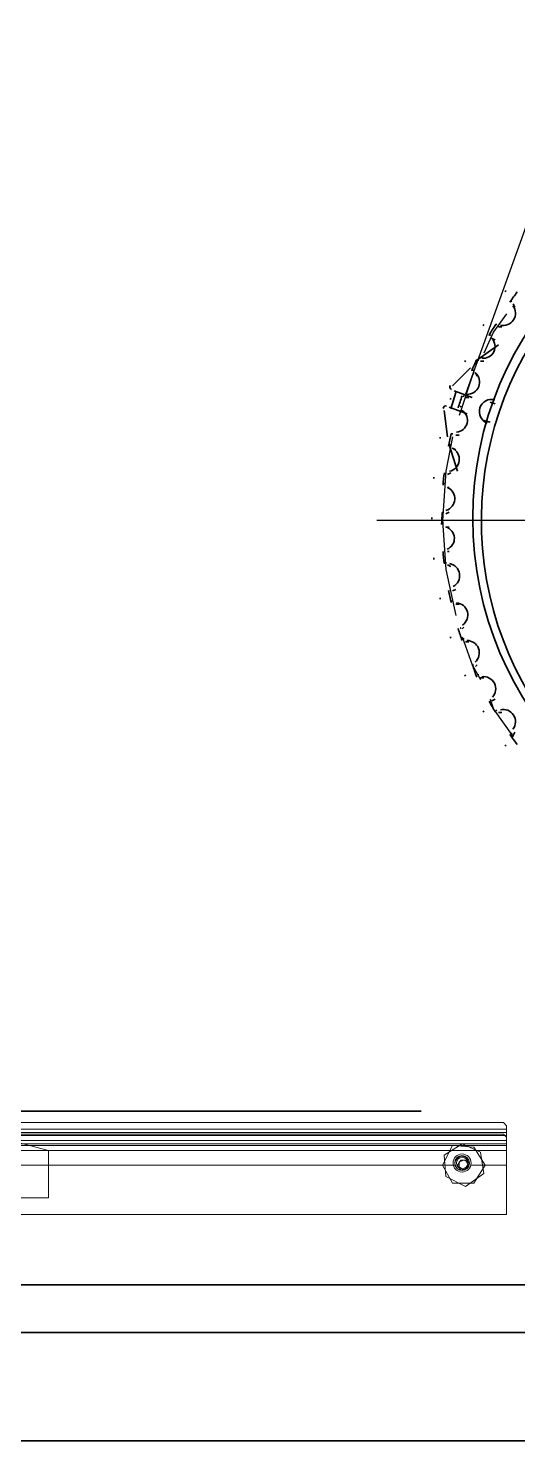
# Model space of a CAD drawing. Header units: millimetres. Extents: x 25096 to 30217, y 6541 to 10165.
# Drawn here: x 28434.8 to 28472.3, y 6906.4 to 7014.8 of the extents above; entities that cross this region are included whole.
import ezdxf

# ---------------------------------------------------------------- set-up
doc = ezdxf.new("R2010")
doc.units = ezdxf.units.MM
doc.layers.add('Equipment', color=123, linetype='Continuous')

# ---------------------------------------------------------------- blocks, each defined once
blk = doc.blocks.new('A$C970bf4b1')
at = {"layer": 'Equipment', "lineweight": 35}
for points in [[(-4429.11, 2117.97), (-4429.11, 361.99), (121.19, 361.99), (121.19, 2072.46)], [(-3126.15, 1093.39), (-3127.21, 1095.5)], [(-3136.74, 1080.68), (-3134.62, 1080.68)], [(-3136.74, 1069.04), (-3151.55, 1058.46)], [(-3148.38, 1058.46), (-3146.26, 1058.46)], [(-3154.73, 1054.22), (-3166.37, 1042.58)], [(-3165.31, 1039.4), (-3153.67, 1035.17)], [(-3167.43, 1027.76), (-3164.26, 1038.35)], [(-3157.9, 1035.17), (-3155.79, 1035.17)], [(-3142.03, 1031.99), (-3138.85, 1030.94)], [(-3171.66, 1026.7), (-3169.55, 1009.77)], [(-3156.85, 1024.59), (-3168.49, 1028.82)], [(-3146.26, 1020.35), (-3142.03, 1019.29)], [(-3164.26, 1010.83), (-3162.14, 1010.83)], [(-3169.55, 985.42), (-3167.43, 986.48)], [(-3170.61, 960.02), (-3168.49, 961.08)], [(-3169.55, 935.68), (-3168.49, 935.68)], [(-3167.43, 926.15), (-3169.55, 927.21)], [(-3166.37, 910.27), (-3164.26, 911.33)], [(-3162.14, 901.8), (-3164.26, 901.8)], [(-3160.02, 885.93), (-3158.96, 886.99)], [(-3155.79, 877.46), (-3157.9, 877.46)], [(-3151.55, 861.58), (-3150.5, 862.64)], [(-3146.26, 854.17), (-3148.38, 854.17)], [(-3140.97, 839.36), (-3138.85, 840.41)], [(-3134.62, 831.95), (-3136.74, 831.95)], [(-3127.21, 817.13), (-3126.15, 819.25)], [(-3786.63, 574.74), (-3186.48, 574.74)], [(-10834.89, 462.55), (-8699.98, 462.55), (-7784.42, 462.55), (-6565.08, 462.55), (-4429.11, 462.55), (121.19, 462.55)], [(-10834.89, 431.85), (-8699.98, 431.85), (-7784.42, 431.85), (-6565.08, 431.85), (-4429.11, 431.85), (121.19, 431.85)]]:
    blk.add_lwpolyline(points, dxfattribs=at)
for points in [[(-2752.52, 1228.87), (-2985.38, 1167.48, 0.875564), (-2929.28, 736.69), (-2437.1, 736.69)], [(-3137.77, 1082.11, 0.009056), (-3138.47, 1082.26, 0.008267), (-3142.83, 1075.15)], [(-3138.85, 1072.22), (-3140.97, 1073.27, -0.7002), (-3147.38, 1060.45)], [(-3150.5, 1048.93), (-3151.55, 1051.05, -0.700199), (-3157.13, 1037.1)], [(-3158.96, 1025.64), (-3160.02, 1026.7, -0.7002), (-3163.71, 1012.79)], [(-3166.11, 1011.62, 0.009055), (-3167.22, 1011.61, 0.008271), (-3168.89, 1003.75)], [(-3167.55, 1004.63, -0.009058), (-3168.49, 1004.48), (-3163.2, 987.54)], [(-3164.26, 1001.3), (-3166.37, 1002.36, -0.700236), (-3168.18, 987.5)], [(-3168.49, 976.96), (-3169.55, 976.96, -0.7002), (-3170.55, 962.29)], [(-3172.25, 961.09, 0.009051), (-3172.92, 960.87, 0.008295), (-3173.36, 953.16)], [(-3168.49, 951.55), (-3170.61, 951.55, -0.7002), (-3169.77, 937.18)], [(-3152.91, 862.94, 0.00903), (-3153.43, 862.46, 0.008293), (-3150.72, 854.72)]]:
    blk.add_lwpolyline(points, format="xyb", dxfattribs=at)
at = {"layer": 'Equipment', "lineweight": 25}
for points in [[(-3100.75, 1196.06), (-3157.9, 1037.29)], [(-3131.44, 1089.15), (-3139.91, 1077.51), (-3146.26, 1063.75)], [(-3152.61, 1051.05), (-3153.67, 1048.93), (-3162.14, 1023.53)], [(-3166.37, 1009.77), (-3170.61, 987.54), (-3172.72, 955.79), (-3170.61, 924.03), (-3164.26, 894.4)], [(-2642.44, 955.79), (-3215.06, 955.79)], [(-3160.02, 880.64), (-3153.67, 862.64), (-3148.38, 853.12)], [(-3142.03, 840.41), (-3139.91, 834.06), (-3127.21, 816.07)]]:
    blk.add_lwpolyline(points, dxfattribs=at)
at = {"layer": 'Equipment', "lineweight": 20}
for points in [[(-3131.44, 563.1), (-3131.44, 565.22), (-3133.56, 567.33), (-3739, 567.33), (-3751.7, 567.33), (-3756.99, 567.33), (-3819.44, 567.33), (-4425.94, 567.33), (-4426.99, 565.22), (-4426.99, 563.1)], [(-4426.99, 560.98), (-3131.44, 560.98), (-3131.44, 557.81), (-3131.44, 555.69), (-4426.99, 555.69), (-4426.99, 557.81), (-4426.99, 560.98), (-4426.99, 563.1), (-3819.44, 563.1), (-3739, 563.1), (-3131.44, 563.1), (-3131.44, 560.98)], [(-3131.44, 558.86), (-4426.99, 558.86)], [(-4095.7, 558.86), (-4132.74, 549.34), (-4132.74, 518.64), (-3426.75, 518.64), (-3426.75, 549.34), (-3463.8, 558.86)], [(-3131.44, 557.81), (-3133.56, 559.92), (-3457.45, 559.92)], [(-3131.44, 549.34), (-3457.45, 549.34), (-3486.03, 540.87), (-3487.08, 541.93), (-3487.08, 542.99), (-3487.08, 544.05)], [(-3131.44, 553.57), (-3457.45, 553.57)], [(-3131.44, 552.51), (-3456.39, 552.51), (-3457.45, 552.51)], [(-3131.44, 555.69), (-3131.44, 553.57), (-3131.44, 539.81), (-3145.2, 539.81), (-3154.73, 539.81), (-3145.2, 539.81), (-3154.73, 539.81)], [(-4426.99, 539.81), (-4413.23, 539.81), (-4426.99, 539.81), (-4426.99, 510.18), (-4426.99, 508.06), (-3131.44, 508.06), (-3131.44, 510.18), (-3131.44, 539.81)], [(-3164.26, 539.81), (-3172.72, 539.81), (-3164.26, 539.81), (-3172.72, 539.81), (-3439.45, 539.81), (-3444.75, 539.81), (-3439.45, 539.81), (-3444.75, 539.81)], [(-3145.2, 539.81), (-3131.44, 539.81), (-3145.2, 539.81)], [(-3131.44, 539.81), (-3131.44, 539.81)]]:
    blk.add_lwpolyline(points, dxfattribs=at)
for points in [[(-3145.2, 539.81), (-3152.61, 528.17), (-3166.37, 528.17), (-3172.72, 539.81), (-3166.37, 552.51), (-3152.61, 551.46)], [(-3146.26, 534.52), (-3148.38, 548.28), (-3160.02, 553.57), (-3171.66, 546.16), (-3170.61, 532.4), (-3157.9, 526.05)], [(-3439.45, 539.81), (-3172.72, 539.81)], [(-3163.2, 539.81), (-3161.08, 542.99), (-3157.9, 542.99), (-3155.79, 539.81), (-3156.85, 537.7), (-3161.08, 536.64)], [(-3158.96, 542.99), (-3162.14, 541.93), (-3162.14, 538.75), (-3158.96, 536.64), (-3156.85, 538.75), (-3155.79, 541.93)]]:
    blk.add_lwpolyline(points, close=True, dxfattribs=at)
blk.add_lwpolyline([(-3164.93, 540.96, 0.951165), (-3155.41, 540.96, 0.951165)], format="xyb", close=True, dxfattribs=at)
at = {"layer": 'Equipment', "lineweight": 35}
blk.add_circle((-2930.48, 957.18), 222.81, dxfattribs=at)
at = {"layer": 'Equipment', "lineweight": 20}
for radius in [5.82, 4.76, 4.76, 3.7, 3.7]:
    blk.add_circle((-3160.17, 541.2), radius, dxfattribs=at)
at = {"layer": 'Equipment', "lineweight": 35}
for centre, radius, start, end in [((-2927.96, 955.36), 252.38, 143.89512, 144.10671), ((-2930.5, 957.2), 242.89, 143.05276, 144.94809), ((-3133.71, 1089.5), 7.94, 256.99777, 37.00201), ((-3112.54, 1108.55), 19.59, 214.92563, 217.00156), ((-2930.83, 957.38), 248.86, 149.89131, 150.10589), ((-3127.36, 1088.43), 19.58, 220.92402, 223.00086), ((-2930.07, 957), 249.72, 155.89117, 156.11051), ((-2930.48, 957.19), 242.91, 155.05, 156.95065), ((-3151.7, 1039.77), 19.56, 83.00048, 85.07391), ((-3140.05, 1067.28), 19.59, 226.92892, 228.99844), ((-3166.52, 1041.87), 1.59, 137.29557, 253.21804), ((-2926.74, 955.97), 253.2, 161.89635, 162.10726), ((-2930.49, 957.19), 242.9, 161.04857, 162.94932), ((-3159.11, 1016.46), 19.58, 89.00023, 91.07669), ((-3141.12, 1025.99), 7.94, 74.8553, 249.14253), ((-3170.76, 1028.1), 1.59, 70.75229, 186.67499), ((-3149.58, 1045.05), 19.59, 232.92731, 234.9974), ((-2928.75, 956.82), 251.03, 167.89375, 168.10648), ((-2930.45, 957.18), 242.94, 173.05126, 174.9517), ((-3166.52, 967.76), 19.59, 100.99765, 103.07341), ((-2932.07, 957.35), 247.66, 173.89127, 174.10689), ((-3163.34, 997.43), 19.6, 244.92459, 246.99877), ((-2924.62, 957.18), 255.12, 179.89266, 180.10734), ((-3166.53, 973.03), 19.55, 250.92607, 253.00033), ((-2932.07, 957.02), 247.66, 185.89311, 186.10873), ((-2930.45, 957.19), 242.94, 185.0483, 186.94874), ((-3163.34, 918), 19.6, 113.00123, 115.07541), ((-3166.52, 947.66), 19.59, 256.92659, 259.00235), ((-3169.7, 920.14), 7.94, 298.9984, 79.00277), ((-2928.75, 957.55), 251.03, 191.89352, 192.10625), ((-2930.52, 957.18), 242.88, 191.05207, 192.94753), ((-3158.05, 893.67), 19.59, 118.99814, 121.07401), ((-3164.4, 923.33), 19.59, 262.92529, 265.00041), ((-3164.41, 894.73), 7.94, 305.00245, 85.00128), ((-2930.49, 957.18), 242.9, 197.05068, 198.95143), ((-3149.58, 870.38), 19.59, 125.0026, 127.07269), ((-2926.74, 958.4), 253.2, 197.89274, 198.10365), ((-3159.11, 898.97), 19.58, 268.92331, 270.99977), ((-3157, 870.39), 7.94, 311.00106, 90.99973), ((-2930.07, 957.37), 249.72, 203.88949, 204.10883), ((-3151.7, 875.66), 19.56, 274.92609, 276.99952), ((-3146.41, 847.1), 7.94, 316.99954, 96.99836), ((-2930.43, 957.21), 242.97, 209.05359, 210.94831), ((-3127.36, 826.99), 19.58, 136.99914, 139.07599), ((-2930.83, 956.98), 248.86, 209.89411, 210.10869), ((-3142.18, 852.4), 19.59, 280.92595, 283.00147), ((-3133.71, 825.93), 7.94, 322.99799, 103.00223), ((-2930.5, 957.17), 242.89, 215.05191, 216.94724), ((-3112.54, 806.87), 19.59, 142.99844, 145.07437), ((-2927.96, 959.01), 252.38, 215.89329, 216.10488)]:
    blk.add_arc(centre, radius, start, end, dxfattribs=at)
at = {"layer": 'Equipment', "lineweight": 20}
for centre, radius, start, end in [((-3160.16, 541.2), 4.77, 177.13575, 179.99891), ((-3160.16, 541.2), 4.77, 180.00108, 182.86425), ((-3160.17, 541.2), 4.76, 182.86748, 269.99996), ((-3160.17, 541.2), 4.76, 270.00004, 357.13252), ((-3160.18, 541.2), 4.77, 0.00109, 2.86425), ((-3160.18, 541.2), 4.77, 357.13574, 359.99892)]:
    blk.add_arc(centre, radius, start, end, dxfattribs=at)

msp = doc.modelspace()

# ---------------------------------------------------------------- block references
at = {"xscale": 0.1189320440123307, "yscale": 0.1189320440123307, "zscale": 0.1189320440123307}
msp.add_blockref('A$C970bf4b1', (28843.9, 6863.37), dxfattribs=at)

doc.saveas('drawing.dxf')
